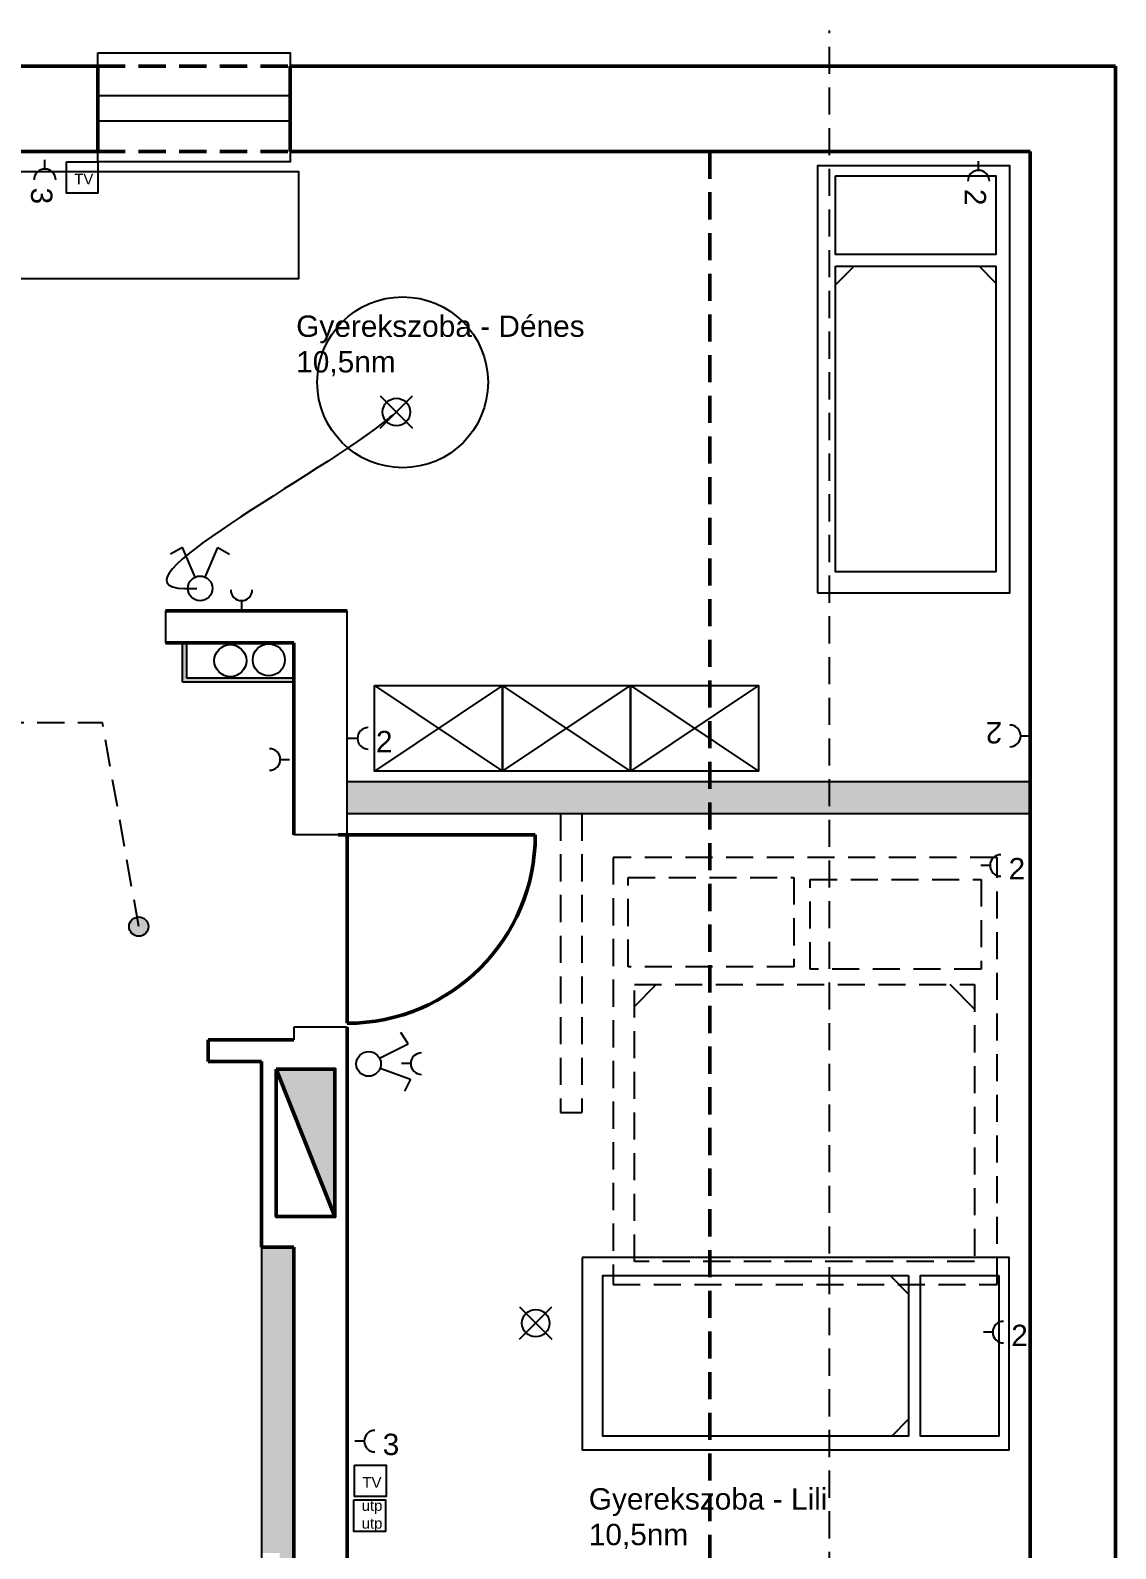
# Model space of a CAD drawing. Header units: metres. Extents: x -98677 to 89321, y -16450 to 242692.
# Drawn here: x -40873 to -35790, y 45472 to 52582 of the extents above; entities that cross this region are included whole.
import ezdxf
from ezdxf import colors
from ezdxf.entities.mleader import LeaderData, LeaderLine
from ezdxf.math import Vec2, Vec3

# ---------------------------------------------------------------- set-up
doc = ezdxf.new("R2010")
doc.units = ezdxf.units.M
doc.header["$LTSCALE"] = 0.001
doc.linetypes.add('DASHED', pattern=[19.05, 12.7, -6.35])
for name, color, linetype, lineweight in [('ajtók', 7, 'Continuous', 25), ('külső fal', 7, 'Continuous', 50), ('külső fal - sz', 7, 'DASHED', 50), ('szekrény', 251, 'Continuous', 25)]:
    doc.layers.add(name, color=color, linetype=linetype, lineweight=lineweight)
for name, color, linetype in [('fűtés', 8, 'Continuous'), ('gépészet - kapcsolók', 4, 'Continuous'), ('gépészet - villany', 6, 'Continuous'), ('szerk', 70, 'Continuous'), ('újfal - gipszkarton', 1, 'Continuous'), ('újfal - gipszkarton - sraff', 9, 'Continuous')]:
    doc.layers.add(name, color=color, linetype=linetype)
doc.styles.add('dada', font='arial.ttf', dxfattribs={"height": 80})
doc.styles.get("Standard").update_dxf_attribs({"font": 'arial.ttf'})

# ---------------------------------------------------------------- blocks, each defined once
blk = doc.blocks.new('Csillar')
at = {"layer": 'gépészet - villany', "ltscale": 10000}
for p, q in [((-75.7, 75.7), (75.7, -75.7)), ((-75.7, -75.7), (75.7, 75.7))]:
    blk.add_line(p, q, dxfattribs=at)
blk.add_circle((0, 0), 64.4, dxfattribs=at)
blk = doc.blocks.new('Lámpa_Spot')
at = {"layer": 'gépészet - villany', "ltscale": 10000}
blk.add_hatch(color=256, dxfattribs=at).paths.add_polyline_path([(45.2, 0, 1), (-45.2, 0, 1)])
blk.add_circle((0, 0), 45.2, dxfattribs=at)
blk = doc.blocks.new('Villany - kapcsoló 2 sarkú')
at = {"layer": 'gépészet - kapcsolók', "ltscale": 10000}
for p, q in [((-248.9, 83.8), (-218, 139.1)), ((-110.8, 24), (-248.9, 83.8)), ((-110.8, -22), (-248.9, -81.8)), ((-248.9, -81.8), (-218, -137.1))]:
    blk.add_line(p, q, dxfattribs=at)
blk.add_circle((-57.8, 1), 57.8, dxfattribs=at)
blk = doc.blocks.new('Villany - konector')
at = {"layer": 'gépészet - kapcsolók', "ltscale": 10000}
blk.add_line((-50.5, 0), (-94.3, 0), dxfattribs=at)
blk.add_arc((0, 0), 50.5, 90, 270, dxfattribs=at)
at = {"layer": 'gépészet - villany', "ltscale": 10000, "style": 'dada'}
blk.add_attdef('DARAB', (36.1, -64.9), '', height=100, dxfattribs=at)
blk = doc.blocks.new('Villany - TV')
at = {"layer": 'gépészet - kapcsolók', "ltscale": 10000}
blk.add_lwpolyline([(-147.8, 0), (0, 0), (0, -147.8), (-147.8, -147.8)], close=True, dxfattribs=at)
at = {"layer": 'gépészet - kapcsolók', "ltscale": 10000, "insert": (-110.8, -56.4), "char_height": 50, "width": 107.62, "attachment_point": 1, "style": 'dada'}
blk.add_mtext('TV', dxfattribs=at)
blk = doc.blocks.new('Villany - UTP dupla')
at = {"layer": 'gépészet - kapcsolók', "ltscale": 10000}
blk.add_lwpolyline([(-147.8, 0), (0, 0), (0, -147.8), (-147.8, -147.8)], close=True, dxfattribs=at)
at = {"layer": 'gépészet - kapcsolók', "ltscale": 10000, "insert": (-110.8, -1.2), "char_height": 50, "width": 107.62, "attachment_point": 1, "style": 'dada'}
blk.add_mtext('utp\\Putp', dxfattribs=at)

msp = doc.modelspace()

# ---------------------------------------------------------------- hatches: boundary and pattern name
at = {"layer": 'külső fal', "ltscale": 10000}
msp.add_hatch(color=256, dxfattribs=at).paths.add_polyline_path([(-39721.016, 47717.652), (-39446.671, 47717.652), (-39446.671, 47027.164)])
at = {"layer": 'újfal - gipszkarton - sraff', "ltscale": 10000}
for points in [[(-40159.787, 49713.884), (-40139.787, 49713.884), (-40139.787, 49548.884), (-39639.787, 49548.884), (-39639.787, 49528.884), (-40159.787, 49528.884)], [(-39789.787, 42813.884), (-39789.787, 43152.657), (-39705.636, 43152.657), (-39705.636, 45451.221), (-39789.787, 45451.221), (-39789.787, 46883.996), (-39639.787, 46883.996), (-39639.787, 42813.884)]]:
    msp.add_hatch(color=256, dxfattribs=at).paths.add_polyline_path(points)
h = msp.add_hatch(color=256, dxfattribs=at)
h.paths.add_polyline_path([(-37689.787, 48913.884), (-37689.787, 49063.884), (-39389.787, 49063.884), (-39389.787, 48913.884)])
h.paths.add_polyline_path([(-37689.787, 48913.884), (-36189.787, 48913.884), (-36189.787, 49063.884), (-37689.787, 49063.884)])

# ---------------------------------------------------------------- linework, layer by layer
at = {"ltscale": 10000}
msp.add_line((-40239.787, 49863.884), (-40239.787, 49713.884), dxfattribs=at)
at = {"layer": 'ajtók', "ltscale": 10000}
for points in [[(-40556.646, 52476.572), (-39656.646, 52476.572), (-39656.646, 51966.707), (-40556.646, 51966.707)], [(-40556.646, 52276.454), (-39656.646, 52276.454), (-39656.646, 52156.954), (-40556.646, 52156.954)]]:
    msp.add_lwpolyline(points, close=True, dxfattribs=at)
at = {"layer": 'fűtés', "ltscale": 10000}
for p, q in [((-39389.787, 48813.884), (-39389.787, 49863.884)), ((-39389.787, 48813.884), (-39639.787, 48813.884)), ((-39389.787, 47913.884), (-39639.787, 47913.884)), ((-39639.787, 47913.884), (-39639.787, 47853.884))]:
    msp.add_line(p, q, dxfattribs=at)
for centre in [(-39936.444, 49630.154), (-39756.511, 49634.356)]:
    msp.add_circle(centre, 75, dxfattribs=at)
at = {"layer": 'gépészet - villany', "linetype": 'DASHED', "ltscale": 10000}
for p in [(-42745.47, 49340.657), (-40365.342, 48384.926)]:
    msp.add_line(p, (-40535.807, 49340.657), dxfattribs=at)
at = {"layer": 'külső fal', "ltscale": 10000}
for p, q in [((-42039.787, 52413.884), (-40556.646, 52413.884)), ((-40556.646, 52013.884), (-40556.646, 52413.884)), ((-39656.646, 52013.884), (-39656.646, 52413.884)), ((-40239.787, 49863.884), (-39389.787, 49863.884)), ((-39639.787, 48813.884), (-39639.787, 49713.884)), ((-39431.631, 48813.884), (-38508.153, 48813.884)), ((-39389.787, 48813.884), (-39389.787, 47932.251)), ((-39389.787, 47913.884), (-39389.787, 43913.884)), ((-39789.787, 47753.884), (-39789.787, 46883.996)), ((-39721.016, 47717.652), (-39446.671, 47027.164)), ((-39789.787, 46883.996), (-39639.787, 46883.996)), ((-39639.787, 46883.996), (-39639.787, 42813.884))]:
    msp.add_line(p, q, dxfattribs=at)
at = {"layer": 'külső fal'}
for p, q in [((-39656.646, 52413.884), (-35789.787, 52413.884)), ((-36189.787, 52413.884), (-35789.787, 52413.884)), ((-35789.787, 52413.884), (-35789.787, 43713.884)), ((-40556.646, 52013.884), (-44789.787, 52013.884)), ((-36189.787, 52013.884), (-39656.646, 52013.884)), ((-36189.787, 43913.884), (-36189.787, 52013.884)), ((-36189.787, 50318.884), (-36189.787, 50013.884)), ((-40239.787, 49713.884), (-39639.787, 49713.884)), ((-40039.787, 47853.884), (-40039.787, 47753.884)), ((-40039.787, 47853.884), (-39639.787, 47853.884)), ((-39789.787, 47753.884), (-40039.787, 47753.884))]:
    msp.add_line(p, q, dxfattribs=at)
at = {"layer": 'külső fal', "ltscale": 10000}
msp.add_lwpolyline([(-39721.016, 47717.652), (-39446.671, 47717.652), (-39446.671, 47027.164), (-39721.016, 47027.164)], close=True, dxfattribs=at)
msp.add_arc((-39389.787, 48813.884), 881.634, 270, 0, dxfattribs=at)
at = {"layer": 'külső fal - sz', "ltscale": 10000}
for p, q in [((-40556.646, 52413.884), (-39656.646, 52413.884)), ((-40556.646, 52013.884), (-39656.646, 52013.884)), ((-37689.787, 52013.884), (-37689.787, 43939.206))]:
    msp.add_line(p, q, dxfattribs=at)
at = {"layer": 'szekrény', "ltscale": 10000}
for p, q in [((-37101.436, 51390.705), (-37015.073, 51477.068)), ((-36350.175, 51398.624), (-36428.619, 51477.068)), ((-39261.882, 49513.27), (-38661.882, 49113.27)), ((-38661.882, 49513.27), (-39261.882, 49113.27)), ((-38661.882, 49113.27), (-38061.882, 49513.27)), ((-38061.882, 49113.27), (-38661.882, 49513.27)), ((-38061.882, 49513.27), (-37461.882, 49113.27)), ((-37461.882, 49513.27), (-38061.882, 49113.27)), ((-38043.706, 48010.57), (-37941.257, 48113.018)), ((-36451.42, 47998.88), (-36565.558, 48113.018)), ((-36846.271, 46750.427), (-36759.909, 46664.064)), ((-36838.353, 45999.166), (-36759.909, 46077.61))]:
    msp.add_line(p, q, dxfattribs=at)
at = {"layer": 'szekrény', "linetype": 'DASHED', "ltscale": 10000}
for p, q in [((-38389.787, 48913.884), (-38389.787, 47513.884)), ((-38289.787, 48913.884), (-38289.787, 47513.884)), ((-38389.787, 47513.884), (-38289.787, 47513.884))]:
    msp.add_line(p, q, dxfattribs=at)
at = {"layer": 'szekrény', "ltscale": 10000}
for points in [[(-41034.924, 51419.25), (-39614.924, 51419.25), (-39614.924, 51919.25), (-41034.924, 51919.25)], [(-37185.578, 49948.218), (-36285.578, 49948.218), (-36285.578, 51948.218), (-37185.578, 51948.218)], [(-37101.436, 51900.607), (-36350.278, 51900.607), (-36350.278, 51533.024), (-37101.436, 51533.024)], [(-37101.436, 51477.068), (-36350.175, 51477.068), (-36350.175, 50045.641), (-37101.436, 50045.641)], [(-39261.882, 49513.27), (-38661.882, 49513.27), (-38661.882, 49113.27), (-39261.882, 49113.27)], [(-38661.882, 49513.27), (-38061.882, 49513.27), (-38061.882, 49113.27), (-38661.882, 49113.27)], [(-38061.882, 49513.27), (-37461.882, 49513.27), (-37461.882, 49113.27), (-38061.882, 49113.27)], [(-38288.759, 46834.569), (-38288.759, 45934.569), (-36288.759, 45934.569), (-36288.759, 46834.569)], [(-36759.909, 46750.427), (-36759.909, 45999.166), (-38191.336, 45999.166), (-38191.336, 46750.427)], [(-36336.369, 46750.427), (-36336.369, 45999.269), (-36703.953, 45999.269), (-36703.953, 46750.427)]]:
    msp.add_lwpolyline(points, close=True, dxfattribs=at)
at = {"layer": 'szekrény', "linetype": 'DASHED', "ltscale": 10000}
for points in [[(-38143.957, 46708.272), (-36343.957, 46708.272), (-36343.957, 48708.272), (-38143.957, 48708.272)], [(-38073.777, 48614.621), (-37296.419, 48614.621), (-37296.419, 48196.718), (-38073.777, 48196.718)], [(-37220.437, 48605.854), (-36419.7, 48605.854), (-36419.7, 48185.029), (-37220.437, 48185.029)], [(-38043.706, 48113.018), (-36451.42, 48113.018), (-36451.42, 46816.076), (-38043.706, 46816.076)]]:
    msp.add_lwpolyline(points, close=True, dxfattribs=at)
at = {"layer": 'szekrény', "ltscale": 10000}
msp.add_circle((-39129.405, 50933.73), 400, dxfattribs=at)
at = {"layer": 'szerk', "linetype": 'DASHED', "ltscale": 10000}
msp.add_line((-37129.787, 43043.36), (-37129.787, 52581.855), dxfattribs=at)
at = {"layer": 'újfal - gipszkarton', "ltscale": 10000}
for p, q in [((-40159.787, 49528.884), (-40159.787, 49713.884)), ((-40139.787, 49548.884), (-40139.787, 49713.884)), ((-39639.787, 49528.884), (-40159.787, 49528.884)), ((-39639.787, 49548.884), (-40139.787, 49548.884)), ((-39389.787, 49063.884), (-36189.787, 49063.884)), ((-39389.787, 48913.884), (-36189.787, 48913.884)), ((-39789.787, 46883.996), (-39789.787, 42813.884))]:
    msp.add_line(p, q, dxfattribs=at)

# ---------------------------------------------------------------- block references
at = {"layer": 'gépészet - villany', "ltscale": 10000}
for p, rotation, values in [((-40805.052, 51881.782), 270, {'DARAB': '3'}), ((-36431.754, 51875.417), 270, {'DARAB': '2'}), ((-36284.732, 49277.925), 180, {'DARAB': '2'})]:
    msp.add_blockref('Villany - konector', p, dxfattribs=dict(at, rotation=rotation)).add_auto_attribs(values)
for name, p in [('Villany - TV', (-40556.646, 51966.707)), ('Csillar', (-39158.764, 50794.603)), ('Lámpa_Spot', (-40365.342, 48384.926)), ('Villany - konector', (-39040.912, 47743.217)), ('Villany - TV', (-39206.921, 45863.423)), ('Villany - UTP dupla', (-39210.372, 45700.111))]:
    msp.add_blockref(name, p, dxfattribs=at)
for name, p, rotation in [('Villany - kapcsoló 2 sarkú', (-40078.822, 49910.768), 270), ('Villany - konector', (-39884.014, 49962.188), 90), ('Villany - konector', (-39753.259, 49167.502), 180), ('Villany - kapcsoló 2 sarkú', (-39346.659, 47739.287), 183.4876184951677)]:
    msp.add_blockref(name, p, dxfattribs=dict(at, rotation=rotation))
for p, values in [((-39290.514, 49266.326), {'DARAB': '2'}), ((-36327.271, 48671.166), {'DARAB': '2'}), ((-36314.993, 46485.442), {'DARAB': '2'}), ((-39258.98, 45975.109), {'DARAB': '3'})]:
    msp.add_blockref('Villany - konector', p, dxfattribs=at).add_auto_attribs(values)
at = {"layer": 'külső fal', "ltscale": 10000}
msp.add_blockref('Csillar', (-38506.088, 46527.857), dxfattribs=at)

# ---------------------------------------------------------------- texts
at = {"ltscale": 10000, "char_height": 100, "width": 1467.65807, "attachment_point": 1, "style": 'dada'}
for s, insert in [('Gyerekszoba - Dénes\\P10,5nm', (-39627.947, 51246.514)), ('Gyerekszoba - Lili\\P10,5nm', (-38257.519, 45754.811))]:
    msp.add_mtext(s, dxfattribs=dict(at, insert=insert))

# ---------------------------------------------------------------- leaders
at = {"layer": 'gépészet - villany', "ltscale": 10000}
ml = msp.add_multileader_mtext('Standard', dxfattribs=at)
ml.set_content('')
ml.set_leader_properties()
ml.build(insert=Vec2(0, 0))
ml.multileader.update_dxf_attribs({"leader_type": 2, "has_dogleg": 0, "text_left_attachment_type": 6, "text_right_attachment_type": 6, "arrow_head_size": 40})
ctx = ml.context
ctx.base_point, ctx.char_height, ctx.arrow_head_size, ctx.plane_origin = Vec3(-40092.999, 49967.648), 2, 40, Vec3(-39158.764, 50794.603)
ctx.left_attachment, ctx.right_attachment = 6, 6
notes = []
notes.append((ctx, [(0, (1, 1, 0), (-40100.999, 49967.648), (1, 0), 8, [(0, [(-39158.764, 50794.603), (-40150.804, 49967.648)], 256, [])])]))
ctx.mtext, ml.multileader.dxf.content_type = None, 0
for ctx, leaders in notes:
    for number, flags, end, landing, length, lines in leaders:
        leader = LeaderData()
        leader.index, (leader.has_last_leader_line, leader.has_dogleg_vector, leader.attachment_direction) = number, flags
        leader.last_leader_point, leader.dogleg_vector, leader.dogleg_length = Vec3(end), Vec3(landing), length
        for number, points, colour, breaks in lines:
            line = LeaderLine()
            line.index, line.vertices, line.color, line.breaks = number, Vec3.list(points), colors.encode_raw_color(colour), breaks
            leader.lines.append(line)
        ctx.leaders.append(leader)

doc.saveas('drawing.dxf')
